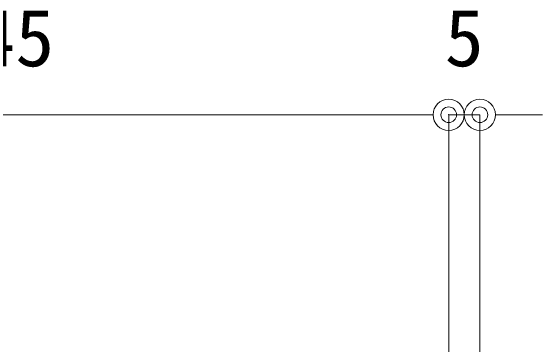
# Model space of a CAD drawing. Units: millimetres on the paper. Extents: x -420 to 420, y -297 to 297.
# Drawn here: x -187.53 to -170.5, y 176.21 to 186.88 of the extents above; entities that cross this region are included whole.
import ezdxf
from ezdxf.enums import TextEntityAlignment as Align

# ---------------------------------------------------------------- set-up
doc = ezdxf.new("R2010")
doc.units = ezdxf.units.MM
doc.header["$PDMODE"] = 32
doc.header["$PDSIZE"] = 0.5
for name, color, linetype, lineweight in [('0-0_0', 7, 'Continuous', 5), ('0-1_Defpoints', 7, 'Continuous', 18), ('0-7_0-A11-寸法_詳細', 5, 'Continuous', 18)]:
    doc.layers.add(name, color=color, linetype=linetype, lineweight=lineweight)
doc.styles.add('ＭＳ ゴシック', font='')
doc.styles.get('ＭＳ ゴシック').set_extended_font_data('MS Gothic')

# ---------------------------------------------------------------- blocks, each defined once
blk = doc.blocks.new('_Dot')
at = {"layer": '0-0_0'}
blk.add_line((-0.5, 0), (-1, 0), dxfattribs=at)
for radius in [0.5, 0.25]:
    blk.add_circle((0, 0), radius, dxfattribs=at)
blk = doc.blocks.new('D11')
at = {"layer": '0-7_0-A11-寸法_詳細'}
for p, q in [((245.999, 480.55), (218.999, 480.55)), ((246.999, 471.768), (246.999, 480.55))]:
    blk.add_line(p, q, dxfattribs=at)
blk.add_blockref('_Dot', (246.999, 480.55), dxfattribs=at)
at = {"layer": '0-7_0-A11-寸法_詳細', "color": 7, "style": 'ＭＳ ゴシック'}
blk.add_text('145', height=1.833, dxfattribs=at).set_placement((230.624, 481.551), align=Align.BOTTOM_LEFT)
blk = doc.blocks.new('D12')
at = {"layer": '0-1_Defpoints'}
for p in [(246.999, 480.55), (246.999, 467.768), (247.999, 467.768)]:
    blk.add_point(p, dxfattribs=at)
at = {"layer": '0-7_0-A11-寸法_詳細'}
for p, q in [((245.999, 480.55), (244.999, 480.55)), ((246.999, 471.768), (246.999, 480.55)), ((247.999, 480.55), (246.999, 480.55)), ((247.999, 471.768), (247.999, 480.55)), ((248.999, 480.55), (249.999, 480.55))]:
    blk.add_line(p, q, dxfattribs=at)
blk.add_blockref('_Dot', (246.999, 480.55), dxfattribs=at)
at = {"layer": '0-7_0-A11-寸法_詳細', "rotation": 180}
blk.add_blockref('_Dot', (247.999, 480.55), dxfattribs=at)
at = {"layer": '0-7_0-A11-寸法_詳細', "color": 7, "style": 'ＭＳ ゴシック'}
blk.add_text('5', height=1.833, dxfattribs=at).set_placement((246.874, 481.551), align=Align.BOTTOM_LEFT)

msp = doc.modelspace()

# ---------------------------------------------------------------- block references
at = {"layer": '0-7_0-A11-寸法_詳細'}
for name in ['D11', 'D12']:
    msp.add_blockref(name, (-420.5, -297), dxfattribs=at)

doc.saveas('drawing.dxf')
